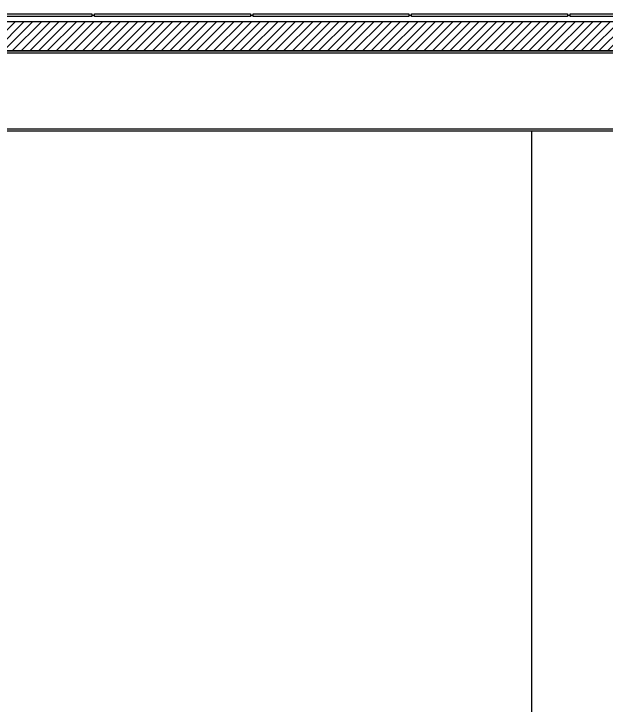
# Model space of a CAD drawing. Header units: millimetres. Extents: x -101 to 3415, y -52 to 1366.
# Drawn here: x 304.25 to 314.67, y 85.52 to 97.69 of the extents above; entities that cross this region are included whole.
import ezdxf

# ---------------------------------------------------------------- set-up
doc = ezdxf.new("R2010")
doc.units = ezdxf.units.MM
doc.layers.add('00_ARQ', color=8, linetype='Continuous')

msp = doc.modelspace()

# ---------------------------------------------------------------- hatches: boundary and pattern name
at = {"layer": '00_ARQ'}
h = msp.add_hatch(dxfattribs=at)
h.set_pattern_fill('LINE', color=9, scale=0.034297, angle=45, style=0)
h.set_pattern_definition([(45, (-3488.39546, -6.57735), (-0.07699871, 0.07699871), [])])
h.paths.add_polyline_path([(319.827, 97.032), (226.951, 97.032), (226.951, 97.549), (319.827, 97.549)])

# ---------------------------------------------------------------- linework, layer by layer
at = {"layer": '00_ARQ', "color": 9, "ltscale": 3}
for p, q in [((305.622, 97.663), (305.667, 97.663)), ((308.411, 97.663), (308.457, 97.663)), ((308.411, 97.663), (308.457, 97.663)), ((311.201, 97.663), (311.246, 97.663)), ((313.99, 97.663), (314.036, 97.663))]:
    msp.add_line(p, q, dxfattribs=at)
for points in [[(302.878, 97.64), (302.878, 97.686), (305.622, 97.686), (305.622, 97.64)], [(305.667, 97.64), (305.667, 97.686), (308.411, 97.686), (308.411, 97.64)], [(308.457, 97.64), (308.457, 97.686), (311.201, 97.686), (311.201, 97.64)], [(311.246, 97.64), (311.246, 97.686), (313.99, 97.686), (313.99, 97.64)], [(314.036, 97.64), (314.036, 97.686), (316.78, 97.686), (316.78, 97.64)]]:
    msp.add_lwpolyline(points, close=True, dxfattribs=at)
at = {"layer": '00_ARQ', "color": 9}
msp.add_lwpolyline([(319.827, 97.032), (226.951, 97.032), (226.951, 97.549), (319.827, 97.549)], close=True, dxfattribs=at)
at = {"layer": '00_ARQ', "color": 9, "ltscale": 2}
for points in [[(303.374, 97.032), (317.839, 97.032), (317.839, 95.619), (303.374, 95.619)], [(317.839, 96.991), (303.374, 96.991), (303.374, 95.66), (317.839, 95.66)]]:
    msp.add_lwpolyline(points, close=True, dxfattribs=at)
at = {"layer": '00_ARQ', "color": 9}
msp.add_lwpolyline([(313.357, 95.619), (313.357, 81.223)], dxfattribs=at)

doc.saveas('drawing.dxf')
